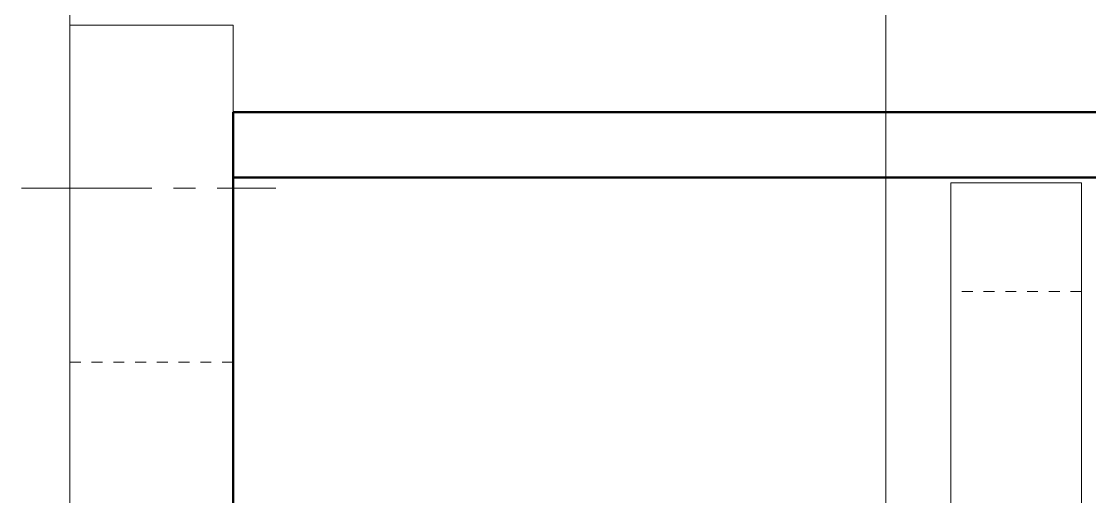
# Model space of a CAD drawing. Header units: millimetres. Extents: x -50460 to 50460, y -35640 to 35640.
# Drawn here: x -33434.2 to -33336, y 22131.6 to 22175.3 of the extents above; entities that cross this region are included whole.
import ezdxf

# ---------------------------------------------------------------- set-up
doc = ezdxf.new("R2010")
doc.units = ezdxf.units.MM
doc.linetypes.add('点画线', pattern=[18, 12, -2, 2, -2])
doc.linetypes.add('虚线', pattern=[2, 1, -1])
for name, color, linetype, lineweight in [('ACADSichtbare Kanten(DIN_Schmid)', 7, 'Continuous', 50), ('EB0', 7, 'Continuous', 15), ('中心线层', 1, '点画线', 18), ('尺寸线层', 4, 'Continuous', 18), ('粗实线层', 7, 'Continuous', 15), ('粗实线层_1', 7, 'Continuous', 15), ('虚线层', 100, '虚线', 18)]:
    doc.layers.add(name, color=color, linetype=linetype, lineweight=lineweight)

# ---------------------------------------------------------------- blocks, each defined once
blk = doc.blocks.new('*X907')
at = {"layer": '粗实线层'}
for p, q in [((-15, 50), (-15, 241)), ((-15, 241), (0, 241)), ((0, 241), (0, 50))]:
    blk.add_line(p, q, dxfattribs=at)
at = {"layer": '虚线层', "linetype": '虚线', "lineweight": 18}
blk.add_line((-15, 210), (0, 210), dxfattribs=at)
blk = doc.blocks.new('*X908')
at = {"layer": '粗实线层'}
for p, q in [((-12, 177), (-12, 187)), ((0, 187), (-12, 187)), ((0, 187), (0, 177)), ((-12, 10), (-12, 177)), ((0, 177), (0, 10))]:
    blk.add_line(p, q, dxfattribs=at)
at = {"layer": '虚线层'}
blk.add_line((0, 177), (-12, 177), dxfattribs=at)
blk = doc.blocks.new('*X910')
at = {"layer": 'ACADSichtbare Kanten(DIN_Schmid)', "linetype": 'Continuous', "lineweight": 50}
for p, q in [((127.218, 170.589), (127.218, -29.411)), ((127.218, 170.589), (297.218, 170.589)), ((127.218, 164.589), (297.218, 164.589))]:
    blk.add_line(p, q, dxfattribs=at)
blk = doc.blocks.new('*X906')
at = {"layer": '中心线层', "linetype": '点画线', "lineweight": 18}
blk.add_line((-198.459, 226), (-175.066, 226), dxfattribs=at)
at = {"layer": '粗实线层_1'}
for name, p in [('*X907', (-179, 0)), ('*X910', (-306.218, 62.411)), ('*X908', (-101, 39.5))]:
    blk.add_blockref(name, p, dxfattribs=at)
blk = doc.blocks.new('*X904')
at = {"layer": '粗实线层_1'}
blk.add_blockref('*X906', (194, -241), dxfattribs=at)
blk = doc.blocks.new('*X856')
at = {"layer": 'EB0'}
blk.add_blockref('*X904', (790, 578.216), dxfattribs=at)
blk.add_line((790, 580.216), (790, -489.784), dxfattribs=at)
blk = doc.blocks.new('*X805')
at = {"layer": 'EB0'}
blk.add_line((-650, 6477.5), (-650, 377.5), dxfattribs=at)
at = {"layer": '尺寸线层'}
blk.add_blockref('*X856', (-1515, 819.783), dxfattribs=at)

msp = doc.modelspace()

# ---------------------------------------------------------------- block references
at = {"layer": '尺寸线层'}
msp.add_blockref('*X805', (-32704.742, 20776.945), dxfattribs=at)

doc.saveas('drawing.dxf')
